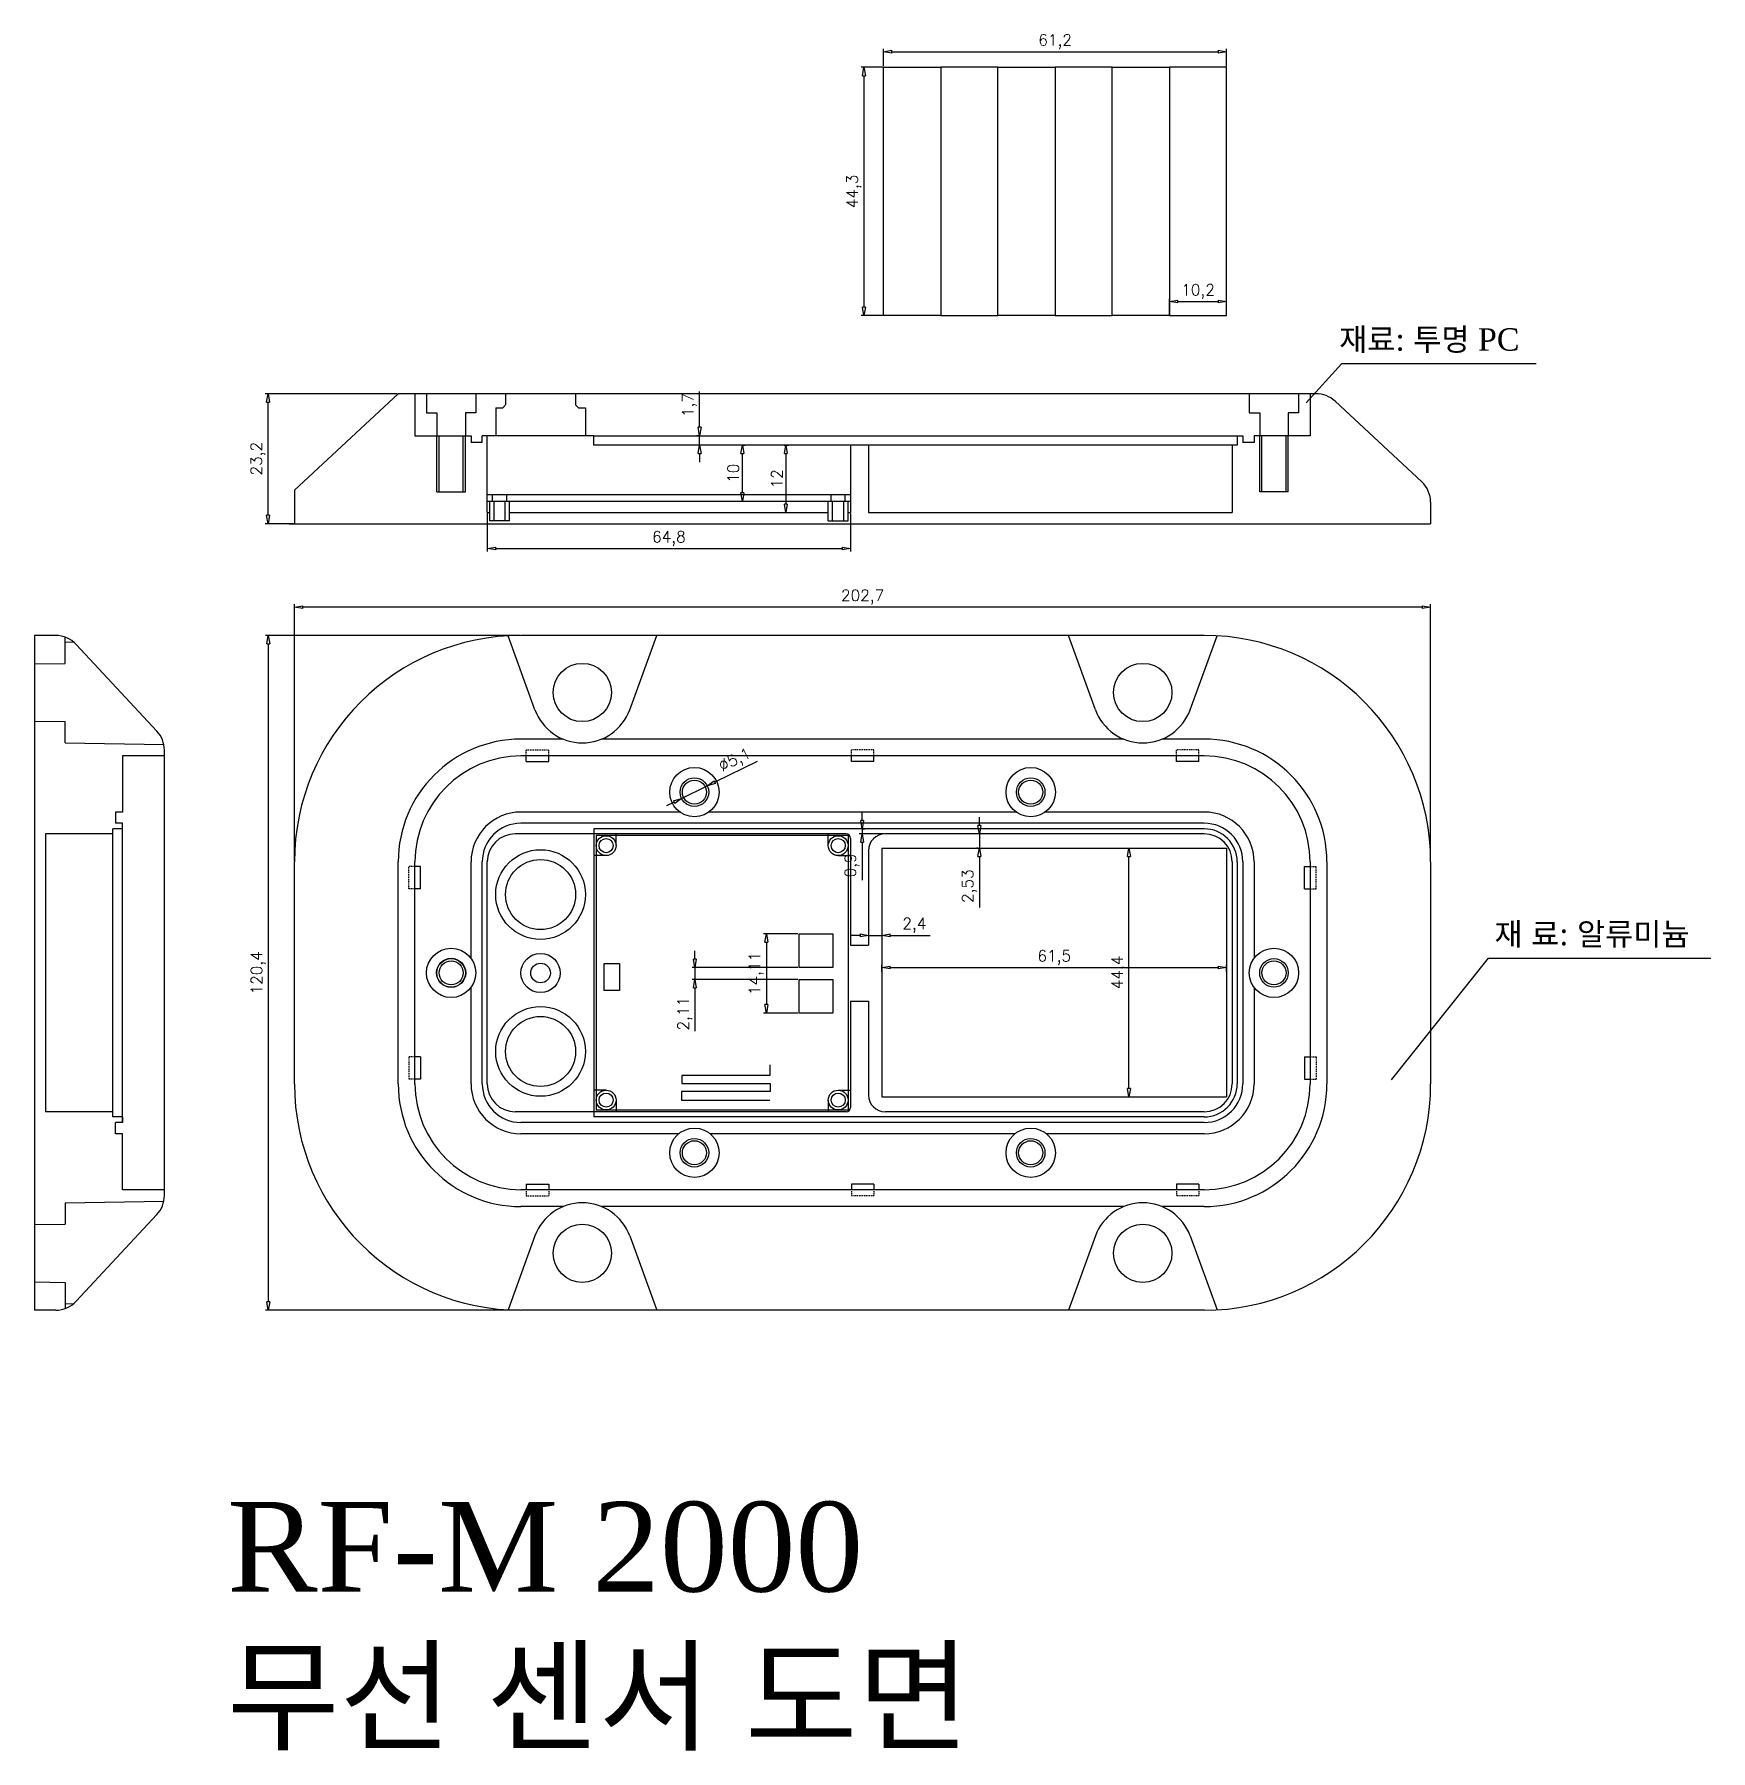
# Model space of a CAD drawing. Header units: millimetres. Extents: x 143 to 817, y 24 to 334.
# Drawn here: x 518.2 to 817.3, y 24.4 to 330.7 of the extents above; entities that cross this region are included whole.
import ezdxf

# ---------------------------------------------------------------- set-up
doc = ezdxf.new("R2010")
doc.units = ezdxf.units.MM
doc.styles.get("Standard").update_dxf_attribs({"font": 'txt.shx', "bigfont": 'whgtxt.shx'})
doc.dimstyles.new('ISO-25', dxfattribs={"dimtxt": 2, "dimasz": 1.5, "dimexe": 0.5, "dimexo": 0.2, "dimtad": 1, "dimtxsty": 'Standard', "dimblk": 'CLOSEDBLANK', "dimcen": 2.5, "dimadec": 0, "dimazin": 0, "dimtfac": 1, "dimtmove": 0, "dimatfit": 3, "dimldrblk": 'CLOSEDBLANK', "dimfxl": 1, "dimarcsym": 0})

# ---------------------------------------------------------------- blocks, each defined once
blk = doc.blocks.new('_ClosedBlank')
at = {"color": 0, "linetype": 'ByBlock', "lineweight": -2}
for p, q in [((-1, 0.17), (0, 0)), ((-1, 0.17), (-1, -0.17)), ((0, 0), (-1, -0.17))]:
    blk.add_line(p, q, dxfattribs=at)
blk = doc.blocks.new('*D9')
at = {"color": 0, "lineweight": -2, "transparency": 16777216}
for p, q in [((564.64, 183.21), (564.64, 228.98)), ((765.84, 228.48), (566.14, 228.48)), ((767.34, 183.21), (767.34, 228.98))]:
    blk.add_line(p, q, dxfattribs=at)
at = {"layer": 'Defpoints', "color": 0, "transparency": 16777216}
for p in [(564.64, 228.48), (564.64, 183.01), (767.34, 183.01)]:
    blk.add_point(p, dxfattribs=at)
at = {"color": 0, "lineweight": -2, "transparency": 16777216, "xscale": 1.5, "yscale": 1.5, "zscale": 1.5, "rotation": 180}
blk.add_blockref('_ClosedBlank', (564.64, 228.48), dxfattribs=at)
at = {"color": 0, "lineweight": -2, "transparency": 16777216, "xscale": 1.5, "yscale": 1.5, "zscale": 1.5}
blk.add_blockref('_ClosedBlank', (767.34, 228.48), dxfattribs=at)
at = {"color": 0, "transparency": 16777216, "insert": (665.99, 230.27), "char_height": 2, "attachment_point": 5}
blk.add_mtext('202,7', dxfattribs=at)
blk = doc.blocks.new('*D10')
at = {"color": 0, "lineweight": -2, "transparency": 16777216}
for p, q in [((604.84, 223.41), (559.47, 223.41)), ((559.97, 221.91), (559.97, 104.51)), ((604.84, 103.01), (559.47, 103.01))]:
    blk.add_line(p, q, dxfattribs=at)
at = {"layer": 'Defpoints', "color": 0, "transparency": 16777216}
for p in [(605.04, 223.41), (559.97, 103.01), (605.04, 103.01)]:
    blk.add_point(p, dxfattribs=at)
at = {"color": 0, "lineweight": -2, "transparency": 16777216, "xscale": 1.5, "yscale": 1.5, "zscale": 1.5}
for p, rotation in [((559.97, 223.41), 90), ((559.97, 103.01), 270)]:
    blk.add_blockref('_ClosedBlank', p, dxfattribs=dict(at, rotation=rotation))
at = {"color": 0, "transparency": 16777216, "insert": (558.18, 163.21), "char_height": 2, "attachment_point": 5, "rotation": 90}
blk.add_mtext('120,4', dxfattribs=at)
blk = doc.blocks.new('*D11')
at = {"color": 0, "lineweight": -2, "transparency": 16777216}
for p, q in [((636.91, 260.56), (636.91, 266.98)), ((636.71, 259.06), (636.41, 259.06)), ((636.71, 257.36), (636.41, 257.36)), ((636.91, 257.36), (636.91, 259.06)), ((636.91, 255.86), (636.91, 254.36))]:
    blk.add_line(p, q, dxfattribs=at)
at = {"layer": 'Defpoints', "color": 0, "transparency": 16777216}
for p in [(636.91, 259.06), (636.91, 259.06), (636.91, 257.36)]:
    blk.add_point(p, dxfattribs=at)
at = {"color": 0, "lineweight": -2, "transparency": 16777216, "xscale": 1.5, "yscale": 1.5, "zscale": 1.5}
for p, rotation in [((636.91, 259.06), 270), ((636.91, 257.36), 90)]:
    blk.add_blockref('_ClosedBlank', p, dxfattribs=dict(at, rotation=rotation))
at = {"color": 0, "transparency": 16777216, "insert": (635.12, 264.52), "char_height": 2, "attachment_point": 5, "rotation": 90}
blk.add_mtext('1,7', dxfattribs=at)
blk = doc.blocks.new('*D12')
at = {"color": 0, "lineweight": -2, "transparency": 16777216}
for p, q in [((644.63, 257.36), (645.05, 257.36)), ((644.55, 248.86), (644.55, 255.86)), ((644.63, 247.36), (645.05, 247.36))]:
    blk.add_line(p, q, dxfattribs=at)
at = {"layer": 'Defpoints', "color": 0, "transparency": 16777216}
for p in [(644.43, 257.36), (644.55, 257.36), (644.43, 247.36)]:
    blk.add_point(p, dxfattribs=at)
at = {"color": 0, "lineweight": -2, "transparency": 16777216, "xscale": 1.5, "yscale": 1.5, "zscale": 1.5}
for p, rotation in [((644.55, 257.36), 90), ((644.55, 247.36), 270)]:
    blk.add_blockref('_ClosedBlank', p, dxfattribs=dict(at, rotation=rotation))
at = {"color": 0, "transparency": 16777216, "insert": (642.92, 252.36), "char_height": 2, "attachment_point": 5, "rotation": 90}
blk.add_mtext('10', dxfattribs=at)
blk = doc.blocks.new('*D13')
at = {"color": 0, "lineweight": -2, "transparency": 16777216}
for p, q in [((651.99, 257.36), (652.8, 257.36)), ((652.3, 255.86), (652.3, 246.86)), ((651.99, 245.36), (652.8, 245.36))]:
    blk.add_line(p, q, dxfattribs=at)
at = {"layer": 'Defpoints', "color": 0, "transparency": 16777216}
for p in [(651.79, 257.36), (651.79, 245.36), (652.3, 245.36)]:
    blk.add_point(p, dxfattribs=at)
at = {"color": 0, "lineweight": -2, "transparency": 16777216, "xscale": 1.5, "yscale": 1.5, "zscale": 1.5}
for p, rotation in [((652.3, 257.36), 90), ((652.3, 245.36), 270)]:
    blk.add_blockref('_ClosedBlank', p, dxfattribs=dict(at, rotation=rotation))
at = {"color": 0, "transparency": 16777216, "insert": (650.68, 251.36), "char_height": 2, "attachment_point": 5, "rotation": 90}
blk.add_mtext('12', dxfattribs=at)
blk = doc.blocks.new('*D14')
at = {"color": 0, "lineweight": -2, "transparency": 16777216}
for p, q in [((582.94, 266.56), (559.42, 266.56)), ((559.92, 244.86), (559.92, 265.06)), ((564.44, 243.36), (559.42, 243.36))]:
    blk.add_line(p, q, dxfattribs=at)
at = {"layer": 'Defpoints', "color": 0, "transparency": 16777216}
for p in [(559.92, 266.56), (583.14, 266.56), (564.64, 243.36)]:
    blk.add_point(p, dxfattribs=at)
at = {"color": 0, "lineweight": -2, "transparency": 16777216, "xscale": 1.5, "yscale": 1.5, "zscale": 1.5}
for p, rotation in [((559.92, 266.56), 90), ((559.92, 243.36), 270)]:
    blk.add_blockref('_ClosedBlank', p, dxfattribs=dict(at, rotation=rotation))
at = {"color": 0, "transparency": 16777216, "insert": (558.13, 254.96), "char_height": 2, "attachment_point": 5, "rotation": 90}
blk.add_mtext('23,2', dxfattribs=at)
blk = doc.blocks.new('*D15')
at = {"color": 0, "lineweight": -2, "transparency": 16777216}
for p, q in [((665.54, 169.9), (664.04, 169.9)), ((667.04, 170.12), (667.04, 169.4)), ((667.04, 169.9), (669.44, 169.9)), ((669.44, 169.94), (669.44, 169.4)), ((670.94, 169.9), (678.02, 169.9))]:
    blk.add_line(p, q, dxfattribs=at)
at = {"layer": 'Defpoints', "color": 0, "transparency": 16777216}
for p in [(667.04, 170.32), (669.44, 170.14), (669.44, 169.9)]:
    blk.add_point(p, dxfattribs=at)
at = {"color": 0, "lineweight": -2, "transparency": 16777216, "xscale": 1.5, "yscale": 1.5, "zscale": 1.5}
blk.add_blockref('_ClosedBlank', (667.04, 169.9), dxfattribs=at)
at = {"color": 0, "lineweight": -2, "transparency": 16777216, "xscale": 1.5, "yscale": 1.5, "zscale": 1.5, "rotation": 180}
blk.add_blockref('_ClosedBlank', (669.44, 169.9), dxfattribs=at)
at = {"color": 0, "transparency": 16777216, "insert": (675.23, 171.7), "char_height": 2, "attachment_point": 5}
blk.add_mtext('2,4', dxfattribs=at)
blk = doc.blocks.new('*D16')
at = {"color": 0, "lineweight": -2, "transparency": 16777216}
for p, q in [((686.83, 189.51), (686.83, 191.01)), ((686.63, 188.01), (686.33, 188.01)), ((686.83, 188.01), (686.83, 185.48)), ((686.63, 185.48), (686.33, 185.48)), ((686.83, 183.98), (686.83, 174.9))]:
    blk.add_line(p, q, dxfattribs=at)
at = {"layer": 'Defpoints', "color": 0, "transparency": 16777216}
for p in [(686.83, 188.01), (686.83, 185.48), (686.83, 185.48)]:
    blk.add_point(p, dxfattribs=at)
at = {"color": 0, "lineweight": -2, "transparency": 16777216, "xscale": 1.5, "yscale": 1.5, "zscale": 1.5}
for p, rotation in [((686.83, 188.01), 270), ((686.83, 185.48), 90)]:
    blk.add_blockref('_ClosedBlank', p, dxfattribs=dict(at, rotation=rotation))
at = {"color": 0, "transparency": 16777216, "insert": (685.04, 178.69), "char_height": 2, "attachment_point": 5, "rotation": 90}
blk.add_mtext('2,53', dxfattribs=at)
blk = doc.blocks.new('*D18')
at = {"color": 0, "lineweight": -2, "transparency": 16777216}
for p, q in [((647.18, 200.95), (639.62, 197.24)), ((633.7, 194.34), (638.28, 196.58)), ((632.35, 193.67), (631, 193.01))]:
    blk.add_line(p, q, dxfattribs=at)
at = {"layer": 'Defpoints', "color": 0, "transparency": 16777216}
for p in [(638.28, 196.58), (633.7, 194.34)]:
    blk.add_point(p, dxfattribs=at)
at = {"color": 0, "lineweight": -2, "transparency": 16777216, "xscale": 1.5, "yscale": 1.5, "zscale": 1.5}
for p, rotation in [((638.28, 196.58), 206.1306518925705), ((633.7, 194.34), 26.13065189257052)]:
    blk.add_blockref('_ClosedBlank', p, dxfattribs=dict(at, rotation=rotation))
at = {"color": 0, "transparency": 16777216, "insert": (643.29, 201.03), "char_height": 2, "attachment_point": 5, "rotation": 26.1307}
blk.add_mtext('∅5,1', dxfattribs=at)
blk = doc.blocks.new('*D19')
at = {"color": 0, "lineweight": -2, "transparency": 16777216}
for p, q in [((669.44, 163.48), (669.44, 164.66)), ((670.94, 164.16), (729.44, 164.16)), ((730.94, 163.48), (730.94, 164.66))]:
    blk.add_line(p, q, dxfattribs=at)
at = {"layer": 'Defpoints', "color": 0, "transparency": 16777216}
for p in [(669.44, 163.28), (730.94, 164.16), (730.94, 163.28)]:
    blk.add_point(p, dxfattribs=at)
at = {"color": 0, "lineweight": -2, "transparency": 16777216, "xscale": 1.5, "yscale": 1.5, "zscale": 1.5, "rotation": 180}
blk.add_blockref('_ClosedBlank', (669.44, 164.16), dxfattribs=at)
at = {"color": 0, "lineweight": -2, "transparency": 16777216, "xscale": 1.5, "yscale": 1.5, "zscale": 1.5}
blk.add_blockref('_ClosedBlank', (730.94, 164.16), dxfattribs=at)
at = {"color": 0, "transparency": 16777216, "insert": (700.19, 165.95), "char_height": 2, "attachment_point": 5}
blk.add_mtext('61,5', dxfattribs=at)
blk = doc.blocks.new('*D20')
at = {"color": 0, "lineweight": -2, "transparency": 16777216}
for p, q in [((713.24, 185.48), (714.01, 185.48)), ((713.51, 142.58), (713.51, 183.98)), ((713.24, 141.08), (714.01, 141.08))]:
    blk.add_line(p, q, dxfattribs=at)
at = {"layer": 'Defpoints', "color": 0, "transparency": 16777216}
for p in [(713.04, 185.48), (713.51, 185.48), (713.04, 141.08)]:
    blk.add_point(p, dxfattribs=at)
at = {"color": 0, "lineweight": -2, "transparency": 16777216, "xscale": 1.5, "yscale": 1.5, "zscale": 1.5}
for p, rotation in [((713.51, 185.48), 90), ((713.51, 141.08), 270)]:
    blk.add_blockref('_ClosedBlank', p, dxfattribs=dict(at, rotation=rotation))
at = {"color": 0, "transparency": 16777216, "insert": (711.72, 163.28), "char_height": 2, "attachment_point": 5, "rotation": 90}
blk.add_mtext('44,4', dxfattribs=at)
blk = doc.blocks.new('*D21')
at = {"color": 0, "lineweight": -2, "transparency": 16777216}
for p, q in [((669.74, 325), (669.74, 328.08)), ((730.94, 325), (730.94, 328.08)), ((671.24, 327.58), (729.44, 327.58))]:
    blk.add_line(p, q, dxfattribs=at)
at = {"layer": 'Defpoints', "color": 0, "transparency": 16777216}
for p in [(669.74, 324.8), (730.94, 327.58), (730.94, 324.8)]:
    blk.add_point(p, dxfattribs=at)
at = {"color": 0, "lineweight": -2, "transparency": 16777216, "xscale": 1.5, "yscale": 1.5, "zscale": 1.5, "rotation": 180}
blk.add_blockref('_ClosedBlank', (669.74, 327.58), dxfattribs=at)
at = {"color": 0, "lineweight": -2, "transparency": 16777216, "xscale": 1.5, "yscale": 1.5, "zscale": 1.5}
blk.add_blockref('_ClosedBlank', (730.94, 327.58), dxfattribs=at)
at = {"color": 0, "transparency": 16777216, "insert": (700.34, 329.37), "char_height": 2, "attachment_point": 5}
blk.add_mtext('61,2', dxfattribs=at)
blk = doc.blocks.new('*D22')
at = {"color": 0, "lineweight": -2, "transparency": 16777216}
for p, q in [((669.54, 324.8), (665.73, 324.8)), ((666.23, 323.3), (666.23, 282)), ((669.54, 280.5), (665.73, 280.5))]:
    blk.add_line(p, q, dxfattribs=at)
at = {"layer": 'Defpoints', "color": 0, "transparency": 16777216}
for p in [(669.74, 324.8), (666.23, 280.5), (669.74, 280.5)]:
    blk.add_point(p, dxfattribs=at)
at = {"color": 0, "lineweight": -2, "transparency": 16777216, "xscale": 1.5, "yscale": 1.5, "zscale": 1.5}
for p, rotation in [((666.23, 324.8), 90), ((666.23, 280.5), 270)]:
    blk.add_blockref('_ClosedBlank', p, dxfattribs=dict(at, rotation=rotation))
at = {"color": 0, "transparency": 16777216, "insert": (664.44, 302.65), "char_height": 2, "attachment_point": 5, "rotation": 90}
blk.add_mtext('44,3', dxfattribs=at)
blk = doc.blocks.new('*D23')
at = {"color": 0, "lineweight": -2, "transparency": 16777216}
for p, q in [((720.74, 280.7), (720.74, 283.5)), ((722.24, 283), (729.44, 283)), ((730.94, 280.7), (730.94, 283.5))]:
    blk.add_line(p, q, dxfattribs=at)
at = {"layer": 'Defpoints', "color": 0, "transparency": 16777216}
for p in [(730.94, 283), (720.74, 280.5), (730.94, 280.5)]:
    blk.add_point(p, dxfattribs=at)
at = {"color": 0, "lineweight": -2, "transparency": 16777216, "xscale": 1.5, "yscale": 1.5, "zscale": 1.5, "rotation": 180}
blk.add_blockref('_ClosedBlank', (720.74, 283), dxfattribs=at)
at = {"color": 0, "lineweight": -2, "transparency": 16777216, "xscale": 1.5, "yscale": 1.5, "zscale": 1.5}
blk.add_blockref('_ClosedBlank', (730.94, 283), dxfattribs=at)
at = {"color": 0, "transparency": 16777216, "insert": (725.84, 284.8), "char_height": 2, "attachment_point": 5}
blk.add_mtext('10,2', dxfattribs=at)
blk = doc.blocks.new('*D24')
at = {"color": 0, "lineweight": -2, "transparency": 16777216}
for p, q in [((599.04, 245.16), (599.04, 238.43)), ((663.84, 245.16), (663.84, 238.43)), ((600.54, 238.93), (662.34, 238.93))]:
    blk.add_line(p, q, dxfattribs=at)
at = {"layer": 'Defpoints', "color": 0, "transparency": 16777216}
for p in [(599.04, 245.36), (663.84, 245.36), (663.84, 238.93)]:
    blk.add_point(p, dxfattribs=at)
at = {"color": 0, "lineweight": -2, "transparency": 16777216, "xscale": 1.5, "yscale": 1.5, "zscale": 1.5, "rotation": 180}
blk.add_blockref('_ClosedBlank', (599.04, 238.93), dxfattribs=at)
at = {"color": 0, "lineweight": -2, "transparency": 16777216, "xscale": 1.5, "yscale": 1.5, "zscale": 1.5}
blk.add_blockref('_ClosedBlank', (663.84, 238.93), dxfattribs=at)
at = {"color": 0, "transparency": 16777216, "insert": (631.44, 240.72), "char_height": 2, "attachment_point": 5}
blk.add_mtext('64,8', dxfattribs=at)
blk = doc.blocks.new('*D27')
at = {"color": 0, "lineweight": -2, "transparency": 16777216}
for p, q in [((636.07, 165.66), (636.07, 167.16)), ((654.46, 164.16), (635.57, 164.16)), ((636.07, 164.16), (636.07, 162.04)), ((654.46, 162.04), (635.57, 162.04)), ((636.07, 160.54), (636.07, 152.79))]:
    blk.add_line(p, q, dxfattribs=at)
at = {"layer": 'Defpoints', "color": 0, "transparency": 16777216}
for p in [(654.66, 164.16), (636.07, 162.04), (654.66, 162.04)]:
    blk.add_point(p, dxfattribs=at)
at = {"color": 0, "lineweight": -2, "transparency": 16777216, "xscale": 1.5, "yscale": 1.5, "zscale": 1.5}
for p, rotation in [((636.07, 164.16), 270), ((636.07, 162.04), 90)]:
    blk.add_blockref('_ClosedBlank', p, dxfattribs=dict(at, rotation=rotation))
at = {"color": 0, "transparency": 16777216, "insert": (634.28, 155.92), "char_height": 2, "attachment_point": 5, "rotation": 90}
blk.add_mtext('2,11', dxfattribs=at)
blk = doc.blocks.new('*D28')
at = {"color": 0, "lineweight": -2, "transparency": 16777216}
for p, q in [((654.46, 170.16), (648.32, 170.16)), ((648.82, 168.66), (648.82, 157.54)), ((654.46, 156.04), (648.32, 156.04))]:
    blk.add_line(p, q, dxfattribs=at)
at = {"layer": 'Defpoints', "color": 0, "transparency": 16777216}
for p in [(654.66, 170.16), (648.82, 156.04), (654.66, 156.04)]:
    blk.add_point(p, dxfattribs=at)
at = {"color": 0, "lineweight": -2, "transparency": 16777216, "xscale": 1.5, "yscale": 1.5, "zscale": 1.5}
for p, rotation in [((648.82, 170.16), 90), ((648.82, 156.04), 270)]:
    blk.add_blockref('_ClosedBlank', p, dxfattribs=dict(at, rotation=rotation))
at = {"color": 0, "transparency": 16777216, "insert": (647.03, 163.1), "char_height": 2, "attachment_point": 5, "rotation": 90}
blk.add_mtext('14,11', dxfattribs=at)
blk = doc.blocks.new('*D29')
at = {"color": 0, "lineweight": -2, "transparency": 16777216}
for p, q in [((665.91, 190.41), (665.91, 191.91)), ((669.84, 188.01), (665.41, 188.01)), ((665.91, 188.91), (665.91, 188.01)), ((666.11, 188.91), (666.41, 188.91)), ((665.91, 186.51), (665.91, 179.76))]:
    blk.add_line(p, q, dxfattribs=at)
at = {"layer": 'Defpoints', "color": 0, "transparency": 16777216}
for p in [(665.91, 188.91), (665.91, 188.01), (670.04, 188.01)]:
    blk.add_point(p, dxfattribs=at)
at = {"color": 0, "lineweight": -2, "transparency": 16777216, "xscale": 1.5, "yscale": 1.5, "zscale": 1.5}
for p, rotation in [((665.91, 188.91), 270), ((665.91, 188.01), 90)]:
    blk.add_blockref('_ClosedBlank', p, dxfattribs=dict(at, rotation=rotation))
at = {"color": 0, "transparency": 16777216, "insert": (664.11, 182.39), "char_height": 2, "attachment_point": 5, "rotation": 90}
blk.add_mtext('0,9', dxfattribs=at)

msp = doc.modelspace()

# ---------------------------------------------------------------- linework, layer by layer
for p, q in [((669.738, 280.501), (669.738, 324.801)), ((669.738, 324.801), (679.938, 324.801)), ((679.938, 324.801), (679.938, 280.501)), ((690.138, 324.801), (679.938, 324.801)), ((690.138, 280.501), (690.138, 324.801)), ((690.138, 324.801), (700.338, 324.801)), ((710.538, 324.801), (700.338, 324.801)), ((700.338, 324.801), (700.338, 280.501)), ((710.538, 280.501), (710.538, 324.801)), ((710.538, 324.801), (720.738, 324.801)), ((730.938, 324.801), (720.738, 324.801)), ((720.738, 324.801), (720.738, 280.501)), ((730.938, 280.501), (730.938, 324.801)), ((679.938, 280.501), (669.738, 280.501)), ((679.938, 280.501), (690.138, 280.501)), ((700.338, 280.501), (690.138, 280.501)), ((700.338, 280.501), (710.538, 280.501)), ((720.738, 280.501), (710.538, 280.501)), ((720.738, 280.501), (730.938, 280.501)), ((745.116, 264.903), (751.477, 271.939)), ((751.477, 271.939), (786.145, 271.939)), ((564.637, 249.358), (583.137, 266.558)), ((746.873, 266.558), (583.137, 266.558)), ((586.137, 266.558), (586.137, 259.058)), ((745.838, 266.558), (745.838, 259.058)), ((765.742, 250.842), (750.277, 265.22)), ((586.137, 259.058), (596.137, 259.058)), ((590.037, 249.058), (590.037, 259.058)), ((590.437, 249.058), (590.437, 259.058)), ((594.737, 249.058), (594.737, 259.058)), ((595.137, 249.058), (595.137, 259.058)), ((596.137, 259.058), (596.137, 257.858)), ((598.137, 257.858), (596.137, 257.858)), ((598.137, 257.858), (598.137, 259.058)), ((618.037, 259.058), (598.137, 259.058)), ((599.037, 245.358), (599.037, 259.058)), ((663.837, 257.358), (663.837, 245.358)), ((667.037, 257.358), (667.037, 245.358)), ((731.938, 257.358), (731.938, 245.358)), ((732.838, 259.058), (732.838, 257.358)), ((732.838, 259.058), (733.838, 259.058)), ((733.838, 259.058), (733.838, 257.858)), ((735.838, 257.858), (733.838, 257.858)), ((735.838, 259.058), (735.838, 257.858)), ((745.838, 259.058), (735.838, 259.058)), ((736.838, 249.058), (736.838, 259.058)), ((737.238, 249.058), (737.238, 259.058)), ((741.538, 249.058), (741.538, 259.058)), ((741.938, 249.058), (741.938, 259.058)), ((564.637, 249.358), (564.637, 243.358)), ((590.037, 249.058), (595.137, 249.058)), ((599.977, 247.358), (599.977, 248.558)), ((602.497, 247.358), (602.497, 248.558)), ((660.377, 247.358), (660.377, 248.558)), ((662.897, 247.358), (662.897, 248.558)), ((741.938, 249.058), (736.838, 249.058)), ((599.037, 245.358), (599.467, 245.358)), ((599.467, 243.858), (599.467, 247.358)), ((600.237, 243.858), (600.237, 247.358)), ((602.237, 243.858), (602.237, 247.358)), ((603.007, 243.858), (603.007, 247.358)), ((603.007, 245.358), (659.867, 245.358)), ((659.867, 243.858), (659.867, 247.358)), ((660.637, 243.858), (660.637, 247.358)), ((662.637, 243.858), (662.637, 247.358)), ((663.407, 243.858), (663.407, 247.358)), ((663.407, 245.358), (663.837, 245.358)), ((667.037, 245.358), (731.938, 245.358)), ((767.338, 247.18), (767.338, 243.358)), ((563.637, 243.358), (767.338, 243.358)), ((603.007, 243.858), (599.467, 243.858)), ((659.867, 243.858), (663.407, 243.858)), ((518.223, 223.413), (518.223, 103.013)), ((522.044, 223.413), (518.223, 223.413)), ((525.706, 221.818), (540.084, 206.353)), ((726.938, 223.413), (605.037, 223.413)), ((541.423, 123.478), (541.423, 202.948)), ((612.58, 204.913), (605.037, 204.913)), ((605.987, 203.012), (606.167, 203.012)), ((605.987, 202.772), (605.987, 202.965)), ((605.987, 202.456), (605.987, 202.649)), ((605.987, 202.152), (605.987, 202.345)), ((606.28, 203.012), (606.459, 203.012)), ((606.601, 203.012), (606.781, 203.012)), ((606.923, 203.012), (607.103, 203.012)), ((607.227, 203.012), (607.407, 203.012)), ((607.549, 203.012), (607.729, 203.012)), ((607.871, 203.012), (608.05, 203.012)), ((608.163, 203.012), (608.343, 203.012)), ((608.485, 203.012), (608.665, 203.012)), ((608.807, 203.012), (608.986, 203.012)), ((609.111, 203.012), (609.291, 203.012)), ((609.433, 203.012), (609.612, 203.012)), ((609.755, 203.012), (609.934, 203.012)), ((609.987, 202.772), (609.987, 202.965)), ((609.987, 202.456), (609.987, 202.649)), ((609.987, 202.152), (609.987, 202.345)), ((712.58, 204.913), (619.395, 204.913)), ((663.987, 202.772), (663.987, 202.965)), ((663.987, 202.456), (663.987, 202.649)), ((663.987, 202.152), (663.987, 202.345)), ((664.22, 203.012), (664.04, 203.012)), ((664.541, 203.012), (664.362, 203.012)), ((664.863, 203.012), (664.684, 203.012)), ((665.167, 203.012), (664.988, 203.012)), ((665.489, 203.012), (665.31, 203.012)), ((665.811, 203.012), (665.632, 203.012)), ((666.103, 203.012), (665.924, 203.012)), ((666.425, 203.012), (666.246, 203.012)), ((666.747, 203.012), (666.568, 203.012)), ((667.051, 203.012), (666.872, 203.012)), ((667.373, 203.012), (667.194, 203.012)), ((667.695, 203.012), (667.515, 203.012)), ((667.987, 203.012), (667.808, 203.012)), ((667.987, 202.772), (667.987, 202.965)), ((667.987, 202.456), (667.987, 202.649)), ((667.987, 202.152), (667.987, 202.345)), ((726.938, 204.913), (719.395, 204.913)), ((721.987, 202.772), (721.987, 202.965)), ((721.987, 202.456), (721.987, 202.649)), ((721.987, 202.152), (721.987, 202.345)), ((722.22, 203.012), (722.04, 203.012)), ((722.541, 203.012), (722.362, 203.012)), ((722.863, 203.012), (722.684, 203.012)), ((723.167, 203.012), (722.988, 203.012)), ((723.489, 203.012), (723.31, 203.012)), ((723.811, 203.012), (723.632, 203.012)), ((724.103, 203.012), (723.924, 203.012)), ((724.425, 203.012), (724.246, 203.012)), ((724.747, 203.012), (724.568, 203.012)), ((725.051, 203.012), (724.872, 203.012)), ((725.373, 203.012), (725.194, 203.012)), ((725.695, 203.012), (725.515, 203.012)), ((725.987, 203.012), (725.808, 203.012)), ((725.987, 202.772), (725.987, 202.965)), ((725.987, 202.456), (725.987, 202.649)), ((725.987, 202.152), (725.987, 202.345)), ((541.423, 201.913), (533.923, 201.913)), ((533.923, 201.913), (533.923, 191.913)), ((726.938, 201.913), (605.037, 201.913)), ((605.987, 200.913), (605.987, 201.913)), ((605.987, 200.913), (609.987, 200.913)), ((609.987, 200.913), (609.987, 201.913)), ((663.987, 200.913), (663.987, 201.913)), ((667.987, 200.913), (663.987, 200.913)), ((667.987, 200.913), (667.987, 201.913)), ((721.987, 200.913), (721.987, 201.913)), ((725.987, 200.913), (721.987, 200.913)), ((725.987, 200.913), (725.987, 201.913)), ((533.923, 191.913), (532.723, 191.913)), ((532.723, 191.913), (532.723, 189.913)), ((533.923, 189.913), (532.723, 189.913)), ((533.923, 136.513), (533.923, 189.913)), ((533.923, 188.913), (533.923, 189.913)), ((633.381, 191.913), (605.037, 191.913)), ((726.938, 189.913), (605.037, 189.913)), ((693.381, 191.913), (638.594, 191.913)), ((726.938, 191.913), (698.594, 191.913)), ((520.223, 188.013), (520.223, 138.413)), ((532.223, 188.013), (520.223, 188.013)), ((533.923, 188.913), (532.223, 188.913)), ((663.037, 188.013), (604.037, 188.013)), ((726.938, 188.913), (618.037, 188.913)), ((618.037, 188.913), (618.037, 137.513)), ((622.007, 185.913), (622.007, 188.013)), ((659.867, 185.913), (659.867, 188.013)), ((663.837, 187.213), (663.837, 168.183)), ((726.938, 188.013), (670.037, 188.013)), ((620.237, 184.143), (618.036, 184.143)), ((661.637, 184.143), (663.837, 184.143)), ((667.037, 185.013), (667.037, 168.183)), ((669.438, 185.483), (669.438, 141.083)), ((669.438, 185.483), (730.938, 185.483)), ((730.938, 185.483), (730.938, 141.083)), ((564.637, 143.413), (564.637, 183.013)), ((583.137, 143.413), (583.137, 183.013)), ((585.038, 181.981), (585.038, 182.161)), ((585.038, 181.66), (585.038, 181.839)), ((585.038, 181.338), (585.038, 181.517)), ((585.038, 181.034), (585.038, 181.213)), ((585.038, 180.712), (585.038, 180.891)), ((585.278, 182.214), (585.085, 182.214)), ((585.594, 182.214), (585.401, 182.214)), ((585.897, 182.214), (585.705, 182.214)), ((586.137, 143.413), (586.137, 183.013)), ((587.137, 182.214), (586.137, 182.214)), ((587.137, 178.214), (587.137, 182.214)), ((596.137, 165.813), (596.137, 183.013)), ((598.137, 143.413), (598.137, 183.013)), ((598.137, 143.413), (598.137, 183.013)), ((599.037, 143.413), (599.037, 183.013)), ((731.938, 183.013), (731.938, 143.413)), ((732.838, 183.013), (732.838, 143.413)), ((733.838, 183.013), (733.838, 143.413)), ((735.838, 183.013), (735.838, 165.813)), ((744.838, 178.214), (744.838, 182.214)), ((744.838, 182.214), (745.838, 182.214)), ((745.838, 183.013), (745.838, 143.413)), ((746.077, 182.214), (746.27, 182.214)), ((746.381, 182.214), (746.573, 182.214)), ((746.697, 182.214), (746.889, 182.214)), ((746.937, 181.981), (746.937, 182.161)), ((746.937, 181.66), (746.937, 181.839)), ((746.937, 181.338), (746.937, 181.517)), ((746.937, 181.034), (746.937, 181.213)), ((746.937, 180.712), (746.937, 180.891)), ((748.838, 183.013), (748.838, 143.413)), ((767.338, 183.013), (767.338, 143.413)), ((585.038, 180.39), (585.038, 180.569)), ((585.038, 180.098), (585.038, 180.277)), ((585.038, 179.776), (585.038, 179.955)), ((585.038, 179.454), (585.038, 179.633)), ((585.038, 179.15), (585.038, 179.329)), ((585.038, 178.828), (585.038, 179.007)), ((585.038, 178.506), (585.038, 178.686)), ((585.038, 178.214), (585.038, 178.393)), ((585.278, 178.214), (585.085, 178.214)), ((585.594, 178.214), (585.401, 178.214)), ((585.897, 178.214), (585.705, 178.214)), ((587.137, 178.214), (586.137, 178.214)), ((744.838, 178.214), (745.838, 178.214)), ((746.077, 178.214), (746.27, 178.214)), ((746.381, 178.214), (746.573, 178.214)), ((746.697, 178.214), (746.889, 178.214)), ((746.937, 180.39), (746.937, 180.569)), ((746.937, 180.098), (746.937, 180.277)), ((746.937, 179.776), (746.937, 179.955)), ((746.937, 179.454), (746.937, 179.633)), ((746.937, 179.15), (746.937, 179.329)), ((746.937, 178.828), (746.937, 179.007)), ((746.937, 178.506), (746.937, 178.686)), ((746.937, 178.214), (746.937, 178.393)), ((654.659, 170.157), (660.659, 170.157)), ((654.659, 164.157), (654.659, 170.157)), ((660.659, 170.157), (660.659, 164.157)), ((663.837, 168.183), (667.037, 168.183)), ((760.356, 144.1), (777.634, 165.834)), ((777.634, 165.834), (817.3, 165.834)), ((660.659, 164.157), (654.659, 164.157)), ((596.137, 143.413), (596.137, 160.614)), ((654.659, 162.044), (660.659, 162.044)), ((654.659, 156.044), (654.659, 162.044)), ((660.659, 162.044), (660.659, 156.044)), ((735.838, 160.614), (735.838, 143.413)), ((663.837, 158.183), (663.837, 139.213)), ((663.837, 158.183), (667.037, 158.183)), ((667.037, 158.183), (667.037, 141.413)), ((660.659, 156.044), (654.659, 156.044)), ((585.038, 148.213), (585.038, 148.033)), ((585.038, 147.92), (585.038, 147.741)), ((585.038, 147.598), (585.038, 147.419)), ((585.038, 147.277), (585.038, 147.097)), ((585.278, 148.213), (585.085, 148.213)), ((585.594, 148.213), (585.401, 148.213)), ((585.897, 148.213), (585.705, 148.213)), ((587.137, 148.213), (586.137, 148.213)), ((587.137, 148.213), (587.137, 144.213)), ((744.838, 148.213), (744.838, 144.213)), ((744.838, 148.213), (745.838, 148.213)), ((746.077, 148.213), (746.27, 148.213)), ((746.381, 148.213), (746.573, 148.213)), ((746.697, 148.213), (746.889, 148.213)), ((746.937, 148.213), (746.937, 148.033)), ((746.937, 147.92), (746.937, 147.741)), ((746.937, 147.598), (746.937, 147.419)), ((746.937, 147.277), (746.937, 147.097)), ((585.038, 146.972), (585.038, 146.793)), ((585.038, 146.651), (585.038, 146.471)), ((585.038, 146.329), (585.038, 146.15)), ((585.038, 146.036), (585.038, 145.857)), ((585.038, 145.715), (585.038, 145.535)), ((585.038, 145.393), (585.038, 145.214)), ((585.038, 145.089), (585.038, 144.909)), ((585.038, 144.767), (585.038, 144.588)), ((585.038, 144.445), (585.038, 144.266)), ((585.278, 144.213), (585.085, 144.213)), ((585.594, 144.213), (585.401, 144.213)), ((585.897, 144.213), (585.705, 144.213)), ((587.137, 144.213), (586.137, 144.213)), ((649.417, 144.884), (633.739, 144.884)), ((633.739, 144.884), (633.739, 143.441)), ((649.417, 146.829), (649.417, 144.884)), ((744.838, 144.213), (745.838, 144.213)), ((746.077, 144.213), (746.27, 144.213)), ((746.381, 144.213), (746.573, 144.213)), ((746.697, 144.213), (746.889, 144.213)), ((746.937, 146.972), (746.937, 146.793)), ((746.937, 146.651), (746.937, 146.471)), ((746.937, 146.329), (746.937, 146.15)), ((746.937, 146.036), (746.937, 145.857)), ((746.937, 145.715), (746.937, 145.535)), ((746.937, 145.393), (746.937, 145.214)), ((746.937, 145.089), (746.937, 144.909)), ((746.937, 144.767), (746.937, 144.588)), ((746.937, 144.445), (746.937, 144.266)), ((620.237, 142.283), (618.036, 142.283)), ((649.48, 142.061), (633.676, 142.061)), ((633.676, 142.061), (633.676, 140.492)), ((633.739, 143.441), (649.48, 143.441)), ((649.48, 143.441), (649.48, 142.061)), ((661.637, 142.283), (663.837, 142.283)), ((669.438, 141.083), (730.938, 141.083)), ((532.223, 138.413), (520.223, 138.413)), ((663.037, 138.413), (604.037, 138.413)), ((622.007, 140.513), (622.007, 138.413)), ((633.676, 140.492), (649.417, 140.492)), ((659.867, 140.513), (659.867, 138.413)), ((726.938, 138.413), (670.037, 138.413)), ((533.923, 137.513), (532.223, 137.513)), ((533.923, 136.513), (532.723, 136.513)), ((532.723, 134.513), (532.723, 136.513)), ((533.923, 137.513), (533.923, 136.513)), ((726.938, 136.513), (605.037, 136.513)), ((726.938, 137.513), (618.037, 137.513)), ((533.923, 134.513), (532.723, 134.513)), ((533.923, 124.513), (533.923, 134.513)), ((633.201, 134.513), (605.037, 134.513)), ((693.201, 134.513), (638.774, 134.513)), ((726.938, 134.513), (698.774, 134.513)), ((541.423, 124.513), (533.923, 124.513)), ((726.938, 124.513), (605.037, 124.513)), ((605.987, 125.513), (609.987, 125.513)), ((605.987, 125.513), (605.987, 124.513)), ((605.987, 124.274), (605.987, 124.081)), ((605.987, 123.97), (605.987, 123.778)), ((605.987, 123.654), (605.987, 123.462)), ((605.987, 123.414), (606.167, 123.414)), ((606.28, 123.414), (606.459, 123.414)), ((606.601, 123.414), (606.781, 123.414)), ((606.923, 123.414), (607.103, 123.414)), ((607.227, 123.414), (607.407, 123.414)), ((607.549, 123.414), (607.729, 123.414)), ((607.871, 123.414), (608.05, 123.414)), ((608.163, 123.414), (608.343, 123.414)), ((608.485, 123.414), (608.665, 123.414)), ((608.807, 123.414), (608.986, 123.414)), ((609.111, 123.414), (609.291, 123.414)), ((609.433, 123.414), (609.612, 123.414)), ((609.755, 123.414), (609.934, 123.414)), ((609.987, 125.513), (609.987, 124.513)), ((609.987, 124.274), (609.987, 124.081)), ((609.987, 123.97), (609.987, 123.778)), ((609.987, 123.654), (609.987, 123.462)), ((667.987, 125.513), (663.987, 125.513)), ((663.987, 125.513), (663.987, 124.513)), ((663.987, 124.274), (663.987, 124.081)), ((663.987, 123.97), (663.987, 123.778)), ((663.987, 123.654), (663.987, 123.462)), ((664.22, 123.414), (664.04, 123.414)), ((664.541, 123.414), (664.362, 123.414)), ((664.863, 123.414), (664.684, 123.414)), ((665.167, 123.414), (664.988, 123.414)), ((665.489, 123.414), (665.31, 123.414)), ((665.811, 123.414), (665.632, 123.414)), ((666.103, 123.414), (665.924, 123.414)), ((666.425, 123.414), (666.246, 123.414)), ((666.747, 123.414), (666.568, 123.414)), ((667.051, 123.414), (666.872, 123.414)), ((667.373, 123.414), (667.194, 123.414)), ((667.695, 123.414), (667.515, 123.414)), ((667.987, 123.414), (667.808, 123.414)), ((667.987, 125.513), (667.987, 124.513)), ((667.987, 124.274), (667.987, 124.081)), ((667.987, 123.97), (667.987, 123.778)), ((667.987, 123.654), (667.987, 123.462)), ((725.987, 125.513), (721.987, 125.513)), ((721.987, 125.513), (721.987, 124.513)), ((721.987, 124.274), (721.987, 124.081)), ((721.987, 123.97), (721.987, 123.778)), ((721.987, 123.654), (721.987, 123.462)), ((722.22, 123.414), (722.04, 123.414)), ((722.541, 123.414), (722.362, 123.414)), ((722.863, 123.414), (722.684, 123.414)), ((723.167, 123.414), (722.988, 123.414)), ((723.489, 123.414), (723.31, 123.414)), ((723.811, 123.414), (723.632, 123.414)), ((724.103, 123.414), (723.924, 123.414)), ((724.425, 123.414), (724.246, 123.414)), ((724.747, 123.414), (724.568, 123.414)), ((725.051, 123.414), (724.872, 123.414)), ((725.373, 123.414), (725.194, 123.414)), ((725.695, 123.414), (725.515, 123.414)), ((725.987, 123.414), (725.808, 123.414)), ((725.987, 125.513), (725.987, 124.513)), ((725.987, 124.274), (725.987, 124.081)), ((725.987, 123.97), (725.987, 123.778)), ((725.987, 123.654), (725.987, 123.462)), ((525.706, 104.609), (540.084, 120.074)), ((612.58, 121.513), (605.037, 121.513)), ((712.58, 121.513), (619.395, 121.513)), ((726.938, 121.513), (719.395, 121.513)), ((522.044, 103.013), (518.223, 103.013)), ((726.938, 103.013), (605.037, 103.013))]:
    msp.add_line(p, q)
at = {"color": 5}
for p, q in [((588.187, 266.558), (588.187, 263.158)), ((596.987, 266.558), (596.987, 263.158)), ((602.287, 266.558), (602.287, 264.558)), ((614.787, 266.558), (614.787, 264.558)), ((734.988, 266.558), (734.988, 263.158)), ((743.788, 266.558), (743.788, 263.158)), ((600.537, 264.058), (601.787, 264.058)), ((600.537, 264.058), (600.537, 259.058)), ((602.287, 264.558), (601.787, 264.058)), ((614.787, 264.558), (615.287, 264.058)), ((615.287, 264.058), (616.537, 264.058)), ((616.537, 264.058), (616.537, 259.058)), ((588.187, 263.158), (590.037, 263.158)), ((590.037, 263.158), (590.037, 259.058)), ((596.987, 263.158), (595.137, 263.158)), ((595.137, 263.158), (595.137, 259.058)), ((734.988, 263.158), (736.838, 263.158)), ((736.838, 263.158), (736.838, 259.058)), ((743.788, 263.158), (741.938, 263.158)), ((741.938, 263.158), (741.938, 259.058))]:
    msp.add_line(p, q, dxfattribs=at)
at = {"color": 1}
for p, q in [((618.037, 257.358), (618.037, 259.058)), ((618.037, 259.058), (732.838, 259.058)), ((732.838, 257.358), (618.037, 257.358)), ((532.223, 137.513), (532.223, 188.913))]:
    msp.add_line(p, q, dxfattribs=at)
at = {"color": 3}
for p, q in [((599.037, 248.558), (663.837, 248.558)), ((599.037, 247.358), (663.837, 247.358)), ((663.437, 187.713), (618.437, 187.713)), ((618.437, 187.713), (618.437, 138.713)), ((663.437, 187.713), (663.437, 138.713)), ((663.437, 138.713), (618.437, 138.713))]:
    msp.add_line(p, q, dxfattribs=at)
at = {"color": 6}
for p, q in [((523.723, 218.443), (523.723, 223.094)), ((523.723, 222.243), (525.227, 222.269)), ((607.53, 210.165), (602.732, 223.347)), ((624.444, 210.165), (629.266, 223.413)), ((707.53, 210.165), (702.708, 223.413)), ((724.444, 210.165), (729.242, 223.347)), ((518.223, 218.347), (523.723, 218.443)), ((518.223, 208.139), (523.723, 208.043)), ((523.723, 204.243), (523.723, 208.043)), ((523.723, 204.243), (541.324, 203.936)), ((523.723, 122.183), (541.324, 122.49)), ((523.723, 122.183), (523.723, 118.383)), ((518.223, 118.287), (523.723, 118.383)), ((607.53, 116.261), (602.732, 103.079)), ((624.444, 116.261), (629.266, 103.013)), ((707.53, 116.261), (702.708, 103.013)), ((724.444, 116.261), (729.242, 103.079)), ((518.223, 108.079), (523.723, 107.983)), ((523.723, 107.983), (523.723, 103.332)), ((523.723, 104.183), (525.227, 104.157))]:
    msp.add_line(p, q, dxfattribs=at)
msp.add_lwpolyline([(619.909, 164.859), (622.646, 164.859), (622.646, 160.056), (619.909, 160.056)], close=True)
for centre in [(615.987, 213.243), (715.987, 213.243), (615.987, 113.183), (715.987, 113.183)]:
    msp.add_circle(centre, 5.2, dxfattribs=at)
for centre, radius in [((635.987, 195.458), 4.4), ((695.987, 195.458), 4.4), ((620.237, 185.913), 1.77), ((661.637, 185.913), 1.77), ((592.587, 163.213), 4.4), ((592.587, 163.213), 2.6), ((739.388, 163.213), 4.4), ((620.237, 140.513), 1.77), ((661.637, 140.513), 1.77), ((635.987, 131.108), 4.4), ((695.987, 131.108), 4.4)]:
    msp.add_circle(centre, radius)
at = {"color": 1}
for centre, radius in [((635.987, 195.458), 2.55), ((635.987, 195.458), 2.15), ((695.987, 195.458), 2.55), ((695.987, 195.458), 2.15), ((592.587, 163.213), 2.55), ((739.388, 163.213), 2.55), ((592.587, 163.213), 2.15), ((739.388, 163.213), 2.15), ((635.987, 131.108), 2.55), ((635.987, 131.108), 2.15), ((695.987, 131.108), 2.55), ((695.987, 131.108), 2.15)]:
    msp.add_circle(centre, radius, dxfattribs=at)
at = {"color": 3}
for centre, radius in [((620.237, 185.913), 1.26), ((661.637, 185.913), 1.26), ((608.537, 163.183), 3.5), ((608.537, 163.183), 1.75), ((620.237, 140.513), 1.26), ((661.637, 140.513), 1.26)]:
    msp.add_circle(centre, radius, dxfattribs=at)
at = {"color": 5}
for centre, radius in [((608.537, 177.183), 8), ((608.537, 177.183), 6.25), ((608.537, 149.183), 8), ((608.537, 149.183), 6.25)]:
    msp.add_circle(centre, radius, dxfattribs=at)
for centre, radius, start, end in [((746.873, 261.558), 5, 47.08548, 90), ((762.338, 247.18), 5, 0, 47.08548), ((522.044, 218.413), 5, 42.91452, 90), ((605.037, 183.013), 40.4, 90, 180), ((726.938, 183.013), 40.4, 0, 90), ((536.423, 202.948), 5, 0, 42.91452), ((605.037, 183.013), 21.9, 90, 180), ((726.938, 183.013), 21.9, 0, 90), ((605.037, 183.013), 18.9, 90, 180), ((726.938, 183.013), 18.9, 0, 90), ((605.037, 183.013), 8.9, 90, 180), ((605.037, 183.013), 6.9, 90, 180), ((726.938, 183.013), 8.9, 0, 90), ((726.938, 183.013), 6.9, 0, 90), ((604.037, 183.013), 5, 90, 180), ((663.037, 187.213), 0.8, 0, 90), ((670.037, 185.013), 3, 90, 180), ((726.938, 183.013), 5.9, 0, 90), ((726.938, 183.013), 5, 0, 90), ((605.037, 143.413), 40.4, 180, 270), ((605.037, 143.413), 21.9, 180, 270), ((605.037, 143.413), 18.9, 180, 270), ((605.037, 143.413), 8.9, 180, 270), ((605.037, 143.413), 6.9, 180, 270), ((604.037, 143.413), 5, 180, 270), ((670.037, 141.413), 3, 180, 270), ((726.938, 143.413), 5, 270, 0), ((726.938, 143.413), 5.9, 270, 0), ((726.938, 143.413), 6.9, 270, 0), ((726.938, 143.413), 8.9, 270, 0), ((726.938, 143.413), 40.4, 270, 0), ((726.938, 143.413), 21.9, 270, 0), ((726.938, 143.413), 18.9, 270, 0), ((663.037, 139.213), 0.8, 270, 0), ((536.423, 123.478), 5, 317.08548, 0), ((522.044, 108.013), 5, 270, 317.08548)]:
    msp.add_arc(centre, radius, start, end)
at = {"color": 6}
for centre, start, end in [((615.987, 213.243), 200, 340), ((715.987, 213.243), 200, 340), ((615.987, 113.183), 20, 160), ((715.987, 113.183), 20, 160)]:
    msp.add_arc(centre, 9, start, end, dxfattribs=at)

# ---------------------------------------------------------------- texts
at = {"attachment_point": 1}
for s, insert, char_height in [('{\\fBatang|b0|i0|c129|p18;재료: 투명 PC}', (751.013, 278.237), 4), ('{\\fBatang|b0|i0|c129|p18;재 료: 알류미늄}', (778.725, 172.138), 4), ('{\\fBatang|b0|i0|c129|p18;RF-M 2000\\P무선 센서 도면}', (552.623, 68.813), 16)]:
    msp.add_mtext(s, dxfattribs=dict(at, insert=insert, char_height=char_height))

# ---------------------------------------------------------------- dimensions: what is measured, and where the dimension line sits
for base, p1, p2, picture, middle in [((730.938, 327.582), (669.738, 324.801), (730.938, 324.801), '*D21', (700.338, 329.374)), ((730.938, 283.005), (720.738, 280.501), (730.938, 280.501), '*D23', (725.838, 284.796)), ((564.637, 228.482), (767.338, 183.013), (564.637, 183.013), '*D9', (665.987, 230.273)), ((669.438, 169.904), (667.037, 170.323), (669.438, 170.143), '*D15', (675.229, 171.695)), ((730.938, 164.157), (669.438, 163.283), (730.938, 163.283), '*D19', (700.188, 165.949))]:
    dim = msp.add_linear_dim(base=base, p1=p1, p2=p2, dimstyle='ISO-25')
    dim.commit()
    dim.dimension.update_dxf_attribs({"geometry": picture, "text_midpoint": middle})
for base, p1, p2, angle, picture, middle in [((666.232, 280.501), (669.738, 324.801), (669.738, 280.501), 90, '*D22', (664.44, 302.651)), ((559.924, 266.558), (564.637, 243.358), (583.137, 266.558), 90, '*D14', (558.133, 254.958)), ((636.907, 259.058), (636.907, 257.358), (636.907, 259.058), 90, '*D11', (635.115, 264.517)), ((644.546, 257.358), (644.433, 247.358), (644.433, 257.358), 90, '*D12', (642.921, 252.358)), ((652.301, 245.358), (651.79, 257.358), (651.79, 245.358), 90, '*D13', (650.676, 251.358)), ((663.837, 238.931), (599.037, 245.358), (663.837, 245.358), 180, '*D24', (631.437, 240.723)), ((559.974, 103.013), (605.037, 223.413), (605.037, 103.013), 90, '*D10', (558.182, 163.213)), ((665.907, 188.013), (665.907, 188.913), (670.037, 188.013), 270, '*D29', (664.115, 182.388)), ((686.833, 185.483), (686.833, 188.013), (686.833, 185.483), 90, '*D16', (685.042, 178.691)), ((713.508, 185.483), (713.042, 141.083), (713.042, 185.483), 90, '*D20', (711.716, 163.283)), ((648.817, 156.044), (654.659, 170.157), (654.659, 156.044), 90, '*D28', (647.025, 163.1)), ((636.07, 162.044), (654.659, 164.157), (654.659, 162.044), 270, '*D27', (634.278, 155.919))]:
    dim = msp.add_linear_dim(base=base, p1=p1, p2=p2, angle=angle, dimstyle='ISO-25')
    dim.commit()
    dim.dimension.update_dxf_attribs({"geometry": picture, "text_midpoint": middle})
dim = msp.add_diameter_dim_2p(p1=(633.698, 194.335), p2=(638.277, 196.581), dimstyle='ISO-25')
dim.commit()
dim.dimension.update_dxf_attribs({"geometry": '*D18', "text_midpoint": (643.286, 201.034)})

doc.saveas('drawing.dxf')
